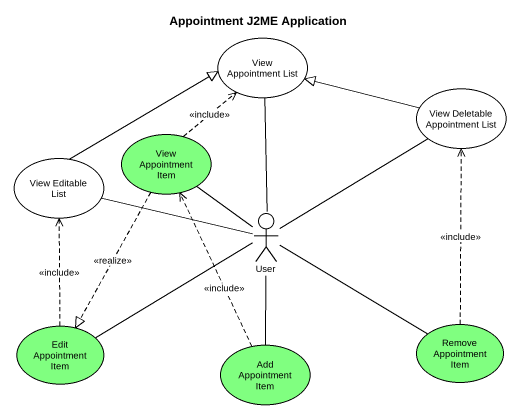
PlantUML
@startuml
title Appointment J2ME Application
usecase "View Appointment List" as View_Appointment_List
usecase "View Deletable Appointment List" as View_Deletable_Appointment
usecase "View Editable List" as View_Editable_List
usecase "View Appointment Item" as View_Appointment_Item #80FF80
actor User
usecase "Edit Appointment Item" as Edit_Appointment_Item #80FF80
usecase "Add Appointment Item" as Add_Appointment_Item #80FF80
usecase "Remove Appointment Item" as Remove_Appointment_Item #80FF80
View_Deletable_Appointment -left-|> View_Appointment_List
View_Editable_List -right-|> View_Appointment_List
View_Appointment_Item .up.> View_Appointment_List : <<include>>
View_Appointment_Item ..|> Edit_Appointment_Item : <<realize>>
User -up- View_Appointment_List
User -up- View_Deletable_Appointment
User -left- View_Editable_List
User -up- View_Appointment_Item
User -left- Edit_Appointment_Item
User -- Add_Appointment_Item
User -right- Remove_Appointment_Item
Edit_Appointment_Item .up.> View_Editable_List : <<include>>
Add_Appointment_Item .up.> View_Appointment_Item : <<include>>
Remove_Appointment_Item .up.> View_Deletable_Appointment : <<include>>
@enduml
